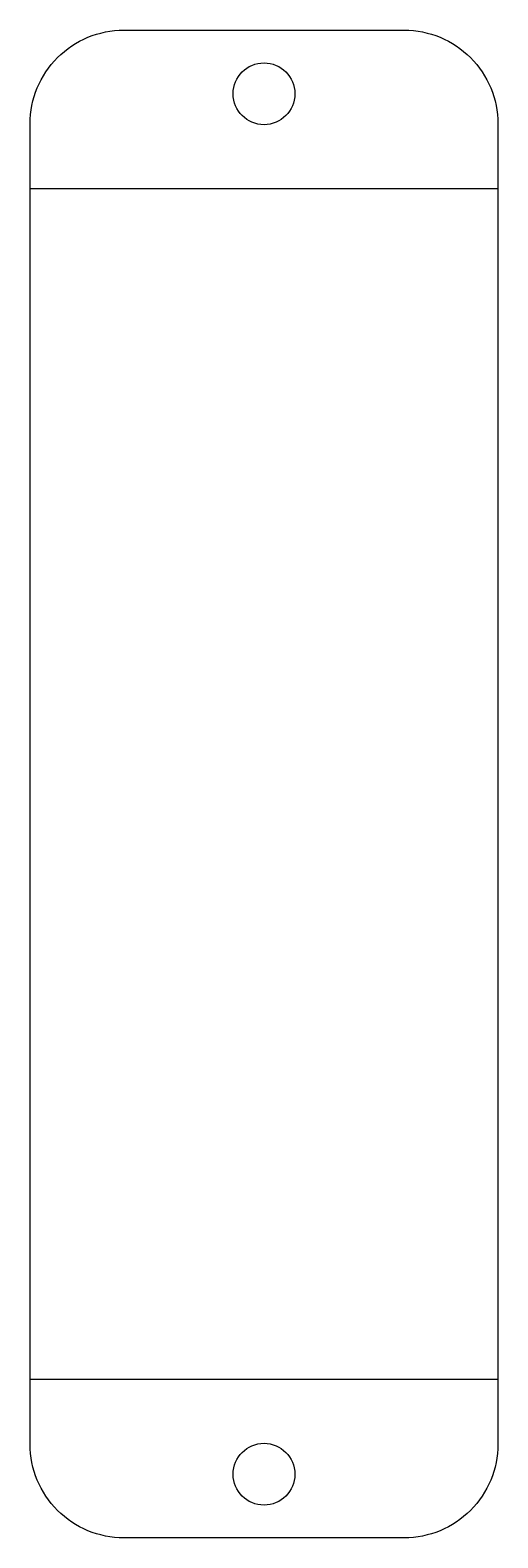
# Model space of a CAD drawing. Extents: x -25 to 25, y -81 to 81.
import ezdxf

# ---------------------------------------------------------------- set-up
doc = ezdxf.new("R2010")
doc.units = 0

msp = doc.modelspace()

# ---------------------------------------------------------------- linework, layer by layer
at = {"layer": '1'}
msp.add_lwpolyline([(25, 70.55), (25, -70.55, -0.414214), (15, -80.55), (-15, -80.55, -0.414214), (-25, -70.55), (-25, 70.55, -0.414214), (-15, 80.55), (15, 80.55, -0.414214)], format="xyb", close=True, dxfattribs=at)
for centre in [(0, 73.75), (0, -73.75)]:
    msp.add_circle(centre, 3.3, dxfattribs=at)
at = {"layer": '2'}
for p, q in [((-25, 63.63), (25, 63.63)), ((25, -63.63), (-25, -63.63))]:
    msp.add_line(p, q, dxfattribs=at)

doc.saveas('drawing.dxf')
